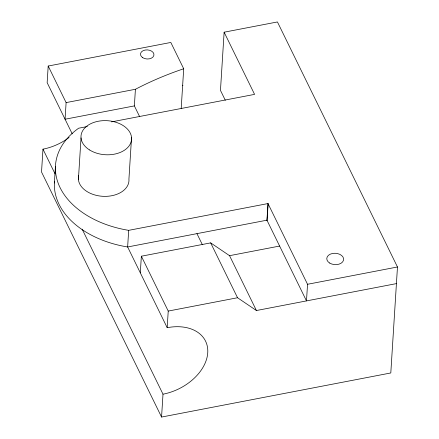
<?xml version="1.0" encoding="UTF-8"?>
<svg xmlns="http://www.w3.org/2000/svg" width="439" height="439" viewBox="0 0 439 439"><rect width="100%" height="100%" fill="white"/><g stroke="black" fill="none" stroke-linecap="round" stroke-linejoin="round"><path stroke-width="0.66" d="M69.088 137.5A45.041 31.103 -26.1 0 1 42.967 149.156L41.529 172.017L161.563 417.05L390.803 372.963L397.471 266.983L277.437 21.95L224.126 32.201L220.466 90.385L225.289 100.235M181.192 108.57L183.7 68.758L170.815 42.457L48.197 66.037L47.149 82.658L72.232 133.862M54.392 183.019L55.435 166.392M48.197 66.037L66.113 102.605L65.065 119.232L134.372 105.903L139.448 116.264M78.411 179.474L81.023 137.912M131.546 137.517L128.929 179.079A25.336 17.05 3.6 0 1 102.408 196.282A25.336 17.05 3.6 0 1 78.696 175.66M134.372 105.903L135.415 89.276A313.682 211.11 3.6 0 1 179.743 70.119L183.7 68.758M87.383 126.531L78.652 128.21A90.165 60.681 3.6 0 0 60.094 187.656A90.165 60.681 3.6 0 0 128.687 230.343L127.639 246.97L167.188 327.692A45.041 31.103 -26.1 0 1 207.746 352.742A45.041 31.103 -26.1 0 1 163.001 394.189L161.563 417.05M140.31 272.833L141.358 256.211L210.665 242.882L229.553 255.674L256.425 310.532L396.428 283.61M167.188 327.692L168.23 311.07L141.358 256.211M267.988 203.559L307.536 284.28L306.488 300.907L266.945 220.18L267.988 203.559L128.687 230.343M267.071 220.444L268.119 203.822M182.651 85.38L182.975 85.27M66.113 102.605L135.415 89.276M111.555 121.877L254.582 94.374L224.126 32.201M266.945 220.18L127.639 246.97A90.165 60.681 3.6 0 1 54.469 181.686M229.553 255.674L279.616 246.049M168.23 311.07L237.537 297.741L256.425 310.532M307.536 284.28L397.471 266.983M210.665 242.882L237.537 297.741M196.946 233.641L202.379 244.726M42.967 149.156L55.029 173.784M82.175 229.191L163.001 394.189M329.623 263.027A8.445 5.685 3.6 0 0 343.474 260.365A8.445 5.685 3.6 0 0 332.515 253.468A8.445 5.685 3.6 0 0 329.623 263.027M142.752 57.707A6.755 4.549 3.6 0 0 153.831 55.577A6.755 4.549 3.6 0 0 145.068 50.057A6.755 4.549 3.6 0 0 142.752 57.707M89.54 149.94A25.336 17.05 3.6 0 0 131.091 141.951A25.336 17.05 3.6 0 0 98.221 121.257A25.336 17.05 3.6 0 0 89.54 149.94"/></g></svg>
